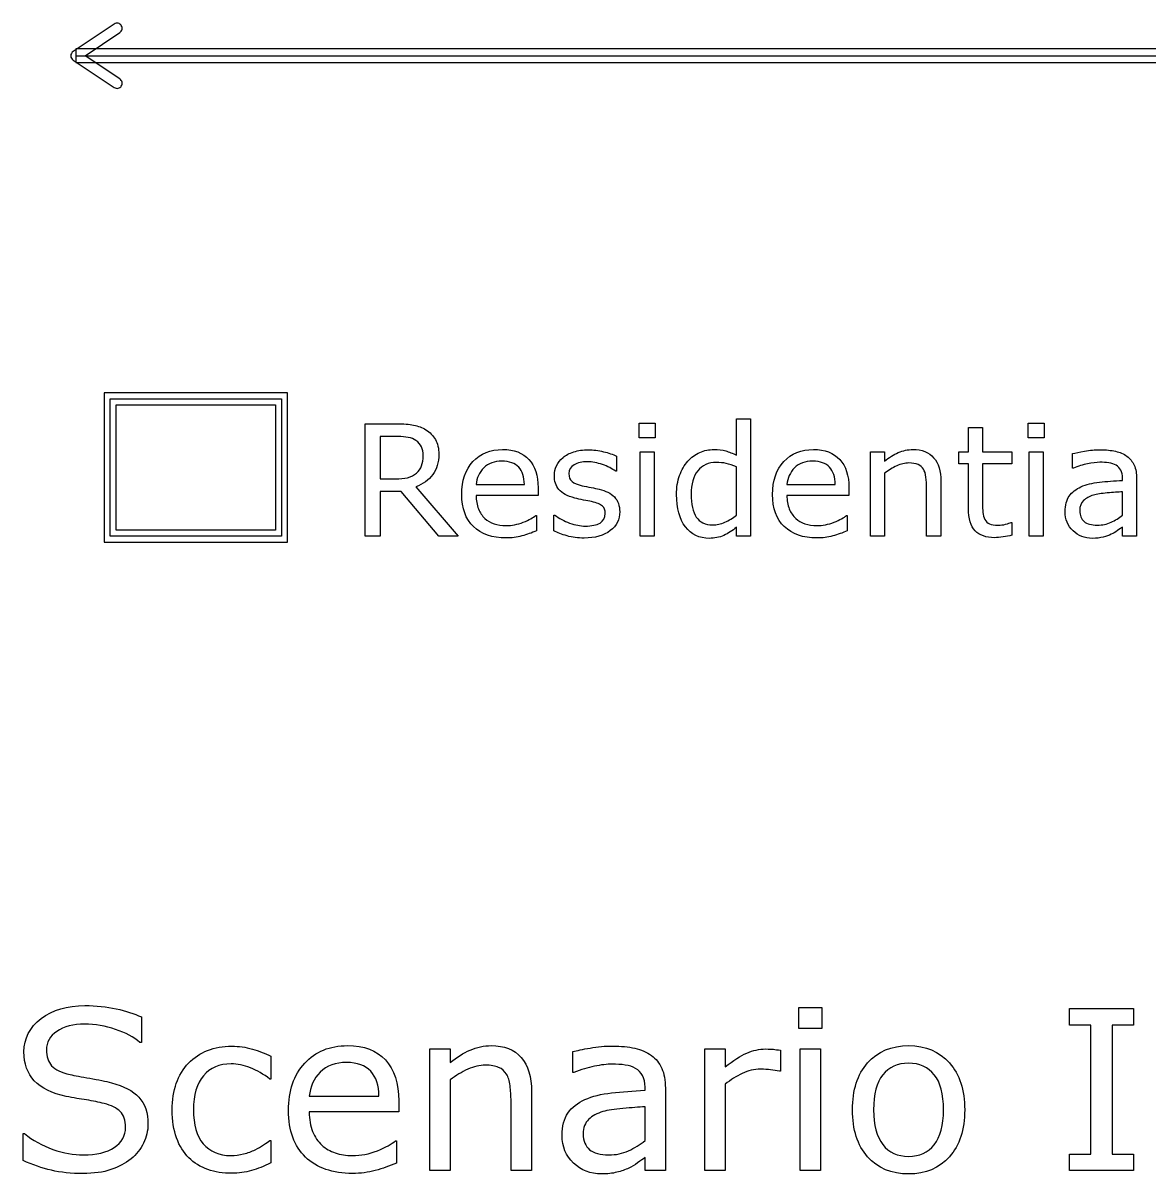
# Model space of a CAD drawing. Extents: x -13 to 750, y 12 to 2314.
# Drawn here: x 40.9 to 106.6, y 1170.7 to 1237.8 of the extents above; entities that cross this region are included whole.
import ezdxf

# ---------------------------------------------------------------- set-up
doc = ezdxf.new("R2010")
doc.units = 0
doc.layers.get('0').update_dxf_attribs({"linetype": 'CONTINUOUS'})

msp = doc.modelspace()

# ---------------------------------------------------------------- linework, layer by layer
at = {"color": 7}
for points in [[(46.234375, 1237.7396), (43.833984, 1236.14)], [(46.566411, 1234.5404), (44.541021, 1235.89), (46.566411, 1237.2396)], [(43.833984, 1235.64), (46.234375, 1234.0404)], [(44, 1235.89), (268, 1235.89)], [(82.526367, 1212.6004), (82.526367, 1214.7274), (83.352539, 1214.7274), (83.352539, 1207.89)], [(66.292969, 1207.89), (65.163574, 1207.89), (62.975098, 1210.4916), (61.749023, 1210.4916), (61.749023, 1207.89), (60.878906, 1207.89), (60.878906, 1214.4335), (62.711426, 1214.4335)], [(96.052734, 1209.4937), (96.052734, 1212.1041), (95.494629, 1212.1041), (95.494629, 1212.7984), (96.052734, 1212.7984), (96.052734, 1214.209), (96.878906, 1214.209), (96.878906, 1212.7984), (98.583984, 1212.7984), (98.583984, 1212.1041), (96.878906, 1212.1041), (96.878906, 1209.8672)], [(62.772949, 1213.6867), (61.749023, 1213.6867), (61.749023, 1211.217), (62.62793, 1211.217)], [(91.166017, 1211.5547), (91.166017, 1207.89), (90.339845, 1207.89), (90.339845, 1212.7987), (91.166017, 1212.7987), (91.166017, 1212.2538)], [(102.17432, 1211.8539), (102.13042, 1211.8539), (102.13042, 1212.6932)], [(75.525883, 1212.5479), (75.525883, 1211.6646), (75.481933, 1211.6646)], [(82.526367, 1209.0985), (82.526367, 1211.9154)], [(63.832031, 1210.7509), (66.292969, 1207.89)], [(67.343262, 1210.8915), (70.155762, 1210.8915)], [(70.959956, 1210.7069), (70.959961, 1210.2587)], [(85.470703, 1210.8915), (88.283203, 1210.8915)], [(89.087406, 1210.7069), (89.087402, 1210.2587)], [(94.444336, 1207.89), (93.618164, 1207.89), (93.618164, 1210.6849)], [(94.444337, 1211.076), (94.444336, 1207.89)], [(105.04395, 1211.1335), (105.04395, 1211.2609)], [(105.86577, 1211.2208), (105.86572, 1207.89)], [(70.959961, 1210.2587), (67.343262, 1210.2587)], [(89.087402, 1210.2587), (85.470703, 1210.2587)], [(105.04395, 1209.0985), (105.04395, 1210.4652)], [(75.719237, 1209.3044), (75.719238, 1209.305)], [(70.819336, 1209.0897), (70.863276, 1209.0897), (70.863276, 1208.1888)], [(71.882812, 1208.1844), (71.882812, 1209.1117), (71.926762, 1209.1117)], [(82.526367, 1209.0983), (82.526367, 1209.0985)], [(88.946777, 1209.0897), (88.990727, 1209.0897), (88.990727, 1208.1888)], [(98.540041, 1208.6763), (98.583991, 1208.6763), (98.583984, 1207.934)], [(105.04395, 1209.0984), (105.04395, 1209.0985)], [(83.352539, 1207.89), (82.526367, 1207.89), (82.526367, 1208.4042)], [(105.86572, 1207.89), (105.04395, 1207.89), (105.04395, 1208.4129)], [(47.823245, 1179.8529), (47.823245, 1178.3675), (47.734375, 1178.3675)], [(65.83789, 1176.1839), (65.83789, 1170.89), (64.64453, 1170.89), (64.64453, 1177.9803), (65.83789, 1177.9803), (65.83789, 1177.1932)], [(73.048828, 1176.6158), (72.985348, 1176.6158), (72.985348, 1177.8282)], [(81.872066, 1175.9241), (81.872066, 1170.89), (80.678707, 1170.89), (80.678707, 1177.9803), (81.872066, 1177.9803), (81.872066, 1176.933)], [(85.103023, 1177.9043), (85.103027, 1176.6791)], [(55.370605, 1177.555), (55.370605, 1176.2284), (55.307125, 1176.2284)], [(85.103027, 1176.6791), (85.039547, 1176.6791)], [(77.193848, 1175.5746), (77.193848, 1175.7587)], [(57.611328, 1175.2254), (61.673828, 1175.2254)], [(70.573241, 1175.4921), (70.573242, 1170.89)], [(78.380855, 1175.7017), (78.380859, 1170.89)], [(62.835452, 1174.9588), (62.835449, 1174.3114)], [(70.573242, 1170.89), (69.379883, 1170.89), (69.379883, 1174.9271)], [(77.193848, 1172.6356), (77.193848, 1174.6097)], [(62.835449, 1174.3114), (57.611328, 1174.3114)], [(40.916992, 1171.474), (40.916992, 1173.0482), (41.005862, 1173.0482)], [(55.307125, 1172.6481), (55.370605, 1172.6481), (55.370605, 1171.3343)], [(62.632324, 1172.6229), (62.695804, 1172.6229), (62.695804, 1171.3216)], [(77.193848, 1172.6358), (77.193848, 1172.6356)], [(78.380859, 1170.89), (77.193848, 1170.89), (77.193848, 1171.6454)]]:
    msp.add_lwpolyline(points, dxfattribs=at)
for points in [[(46.234375, 1237.7396), (46.234375, 1237.7396)], [(44, 1236.2904), (44, 1235.4896), (268, 1235.4896), (268, 1236.2904)], [(45.650391, 1216.2396), (45.650391, 1207.5404), (56.349609, 1207.5404), (56.349609, 1216.2396)], [(46, 1215.89), (56, 1215.89), (56, 1207.89), (46, 1207.89)], [(46.349609, 1215.5404), (55.650391, 1215.5404), (55.650391, 1208.2396), (46.349609, 1208.2396)], [(77.789062, 1213.6205), (76.857422, 1213.6205), (76.857422, 1214.4774), (77.789062, 1214.4774)], [(100.46924, 1213.6206), (99.537598, 1213.6206), (99.537598, 1214.4775), (100.46924, 1214.4775)], [(77.736328, 1207.89), (76.910156, 1207.89), (76.910156, 1212.7987), (77.736328, 1212.7987)], [(100.4165, 1207.89), (99.590332, 1207.89), (99.590332, 1212.7987), (100.4165, 1212.7987)], [(64.258301, 1212.5921), (64.258301, 1212.5921)], [(87.508789, 1179.1673), (86.163086, 1179.1673), (86.163086, 1180.4051), (87.508789, 1180.4051)], [(105.68213, 1170.89), (101.94971, 1170.89), (101.94971, 1171.8548), (103.1875, 1171.8548), (103.1875, 1179.3768), (101.94971, 1179.3768), (101.94971, 1180.3417), (105.68213, 1180.3417), (105.68213, 1179.3768), (104.44434, 1179.3768), (104.44434, 1171.8548), (105.68213, 1171.8548)], [(87.432617, 1170.89), (86.239258, 1170.89), (86.239258, 1177.9803), (87.432617, 1177.9803)], [(94.605469, 1174.432), (94.605469, 1174.432)], [(95.836914, 1174.432), (95.836914, 1174.432)], [(48.204102, 1173.5878), (48.204102, 1173.5878)]]:
    msp.add_lwpolyline(points, close=True, dxfattribs=at)
for points in [[(46.459789, 1237.783802), (46.381762, 1237.799557), (46.300673, 1237.783656), (46.234375, 1237.7396)], [(46.650391, 1237.6556), (46.606381, 1237.721929), (46.537815, 1237.768047), (46.459789, 1237.783802)], [(46.694594, 1237.4302), (46.710345, 1237.508222), (46.694444, 1237.589306), (46.650391, 1237.6556)], [(46.566411, 1237.2396), (46.632732, 1237.283613), (46.678843, 1237.352177), (46.694594, 1237.4302)], [(43.833984, 1236.14), (43.750204, 1236.084408), (43.69984, 1235.990546), (43.69984, 1235.89)], [(43.69984, 1235.89), (43.69984, 1235.789454), (43.750204, 1235.695592), (43.833984, 1235.64)], [(46.459789, 1233.996198), (46.537815, 1234.011953), (46.606381, 1234.058071), (46.650391, 1234.1244)], [(46.694594, 1234.3498), (46.678843, 1234.427823), (46.632732, 1234.496387), (46.566411, 1234.5404)], [(46.650391, 1234.1244), (46.694444, 1234.190694), (46.710345, 1234.271778), (46.694594, 1234.3498)], [(46.234375, 1234.0404), (46.300673, 1233.996344), (46.381762, 1233.980443), (46.459789, 1233.996198)], [(62.711426, 1214.4335), (63.106933, 1214.4335), (63.436523, 1214.407167), (63.700195, 1214.3545)], [(63.700195, 1214.3545), (63.963867, 1214.3045), (64.201172, 1214.213667), (64.412109, 1214.082)], [(64.412109, 1214.082), (64.649414, 1213.9326), (64.833984, 1213.743633), (64.96582, 1213.5151)], [(63.383789, 1213.6337), (63.210938, 1213.669033), (63.007324, 1213.6867), (62.772949, 1213.6867)], [(63.832031, 1213.4579), (63.706054, 1213.542833), (63.55664, 1213.601433), (63.383789, 1213.6337)], [(64.157227, 1213.0887), (64.092774, 1213.235233), (63.984375, 1213.3583), (63.832031, 1213.4579)], [(64.96582, 1213.5151), (65.100586, 1213.2895), (65.167969, 1213.0024), (65.167969, 1212.6538)], [(64.258301, 1212.5921), (64.258301, 1212.779633), (64.22461, 1212.945167), (64.157227, 1213.0887)], [(65.167969, 1212.6538), (65.167969, 1212.182133), (65.049317, 1211.7866), (64.812012, 1211.4672)], [(67.158686, 1212.2274), (67.598139, 1212.699067), (68.175288, 1212.9349), (68.890132, 1212.9349)], [(68.890132, 1212.9349), (69.552241, 1212.9349), (70.062007, 1212.741533), (70.419429, 1212.3548)], [(72.41016, 1212.4688), (72.574223, 1212.606467), (72.782231, 1212.714867), (73.034184, 1212.794)], [(73.034184, 1212.794), (73.289067, 1212.876), (73.573246, 1212.917), (73.886723, 1212.917)], [(73.886723, 1212.917), (74.179692, 1212.917), (74.47559, 1212.8804), (74.774418, 1212.8072)], [(74.774418, 1212.8072), (75.076176, 1212.736867), (75.326664, 1212.650433), (75.525883, 1212.5479)], [(79.691895, 1212.2494), (79.891114, 1212.472067), (80.122559, 1212.641967), (80.38623, 1212.7591)], [(80.38623, 1212.7591), (80.652832, 1212.8763), (80.928223, 1212.9349), (81.212402, 1212.9349)], [(81.212402, 1212.9349), (81.470215, 1212.9349), (81.69873, 1212.9069), (81.897949, 1212.8509)], [(81.897949, 1212.8509), (82.097168, 1212.798233), (82.30664, 1212.714733), (82.526367, 1212.6004)], [(85.286137, 1212.2274), (85.72559, 1212.699067), (86.302738, 1212.9349), (87.017582, 1212.9349)], [(87.017582, 1212.9349), (87.679691, 1212.9349), (88.189457, 1212.741533), (88.546879, 1212.3548)], [(91.166017, 1212.2538), (91.423829, 1212.467667), (91.69043, 1212.634633), (91.965821, 1212.7547)], [(91.965821, 1212.7547), (92.241212, 1212.874833), (92.523927, 1212.9349), (92.813966, 1212.9349)], [(92.813966, 1212.9349), (93.344239, 1212.9349), (93.748536, 1212.775233), (94.026856, 1212.4559)], [(102.13042, 1212.6932), (102.291553, 1212.7372), (102.524463, 1212.785533), (102.82915, 1212.8382)], [(102.82915, 1212.8382), (103.133837, 1212.890867), (103.43413, 1212.9172), (103.73003, 1212.9172)], [(103.73003, 1212.9172), (104.075737, 1212.9172), (104.37603, 1212.887867), (104.63091, 1212.8292)], [(104.63091, 1212.8292), (104.888723, 1212.773867), (105.11138, 1212.677167), (105.29888, 1212.5391)], [(63.871582, 1211.5594), (64.003418, 1211.682467), (64.100098, 1211.8231), (64.161621, 1211.9813)], [(64.161621, 1211.9813), (64.226074, 1212.142433), (64.258301, 1212.346033), (64.258301, 1212.5921)], [(66.503901, 1210.3158), (66.503901, 1211.118533), (66.722163, 1211.755733), (67.158686, 1212.2274)], [(68.846191, 1212.2538), (68.403808, 1212.2538), (68.050781, 1212.123433), (67.787109, 1211.8627)], [(69.826172, 1211.8978), (69.612305, 1212.135133), (69.285644, 1212.2538), (68.846191, 1212.2538)], [(70.419429, 1212.3548), (70.77978, 1211.968133), (70.959956, 1211.418833), (70.959956, 1210.7069)], [(71.904789, 1211.4185), (71.904789, 1211.620633), (71.945805, 1211.811067), (72.027836, 1211.9898)], [(72.027836, 1211.9898), (72.112797, 1212.168533), (72.240238, 1212.3282), (72.41016, 1212.4688)], [(73.060546, 1212.0425), (72.852538, 1211.928233), (72.748534, 1211.756867), (72.748534, 1211.5284)], [(73.825194, 1212.2183), (73.523437, 1212.2183), (73.268554, 1212.1597), (73.060546, 1212.0425)], [(74.71289, 1212.0557), (74.411132, 1212.1641), (74.115233, 1212.2183), (73.825194, 1212.2183)], [(75.481933, 1211.6646), (75.270995, 1211.819867), (75.014647, 1211.950233), (74.71289, 1212.0557)], [(79.208496, 1211.4188), (79.328613, 1211.744), (79.489746, 1212.020867), (79.691895, 1212.2494)], [(81.353027, 1212.1789), (80.890136, 1212.1789), (80.529785, 1212.017767), (80.271973, 1211.6955)], [(81.928711, 1212.1219), (81.75293, 1212.1599), (81.561035, 1212.1789), (81.353027, 1212.1789)], [(82.526367, 1211.9154), (82.303711, 1212.015), (82.104492, 1212.083833), (81.928711, 1212.1219)], [(84.631352, 1210.3158), (84.631352, 1211.118533), (84.849614, 1211.755733), (85.286137, 1212.2274)], [(86.973633, 1212.2538), (86.53125, 1212.2538), (86.178223, 1212.123433), (85.914551, 1211.8627)], [(87.953613, 1211.8978), (87.739746, 1212.135133), (87.413086, 1212.2538), (86.973633, 1212.2538)], [(88.546879, 1212.3548), (88.90723, 1211.968133), (89.087406, 1211.418833), (89.087406, 1210.7069)], [(91.873536, 1211.981), (91.627443, 1211.869667), (91.391603, 1211.727567), (91.166017, 1211.5547)], [(92.581056, 1212.148), (92.35547, 1212.148), (92.11963, 1212.092333), (91.873536, 1211.981)], [(93.117188, 1212.056), (92.979493, 1212.117333), (92.800783, 1212.148), (92.581056, 1212.148)], [(93.433595, 1211.7836), (93.360352, 1211.9066), (93.254883, 1211.9974), (93.117188, 1212.056)], [(94.026856, 1212.4559), (94.305177, 1212.136567), (94.444337, 1211.6766), (94.444337, 1211.076)], [(103.00049, 1212.1), (102.73389, 1212.044667), (102.4585, 1211.962633), (102.17432, 1211.8539)], [(103.72559, 1212.188), (103.50879, 1212.188), (103.26709, 1212.158667), (103.00049, 1212.1)], [(104.23975, 1212.153), (104.075683, 1212.176333), (103.904297, 1212.188), (103.72559, 1212.188)], [(104.66162, 1212.0168), (104.544433, 1212.084133), (104.40381, 1212.129533), (104.23975, 1212.153)], [(104.94287, 1211.7267), (104.878403, 1211.849767), (104.784653, 1211.946467), (104.66162, 1212.0168)], [(105.29888, 1212.5391), (105.483447, 1212.404367), (105.62407, 1212.230067), (105.72075, 1212.0162)], [(105.72075, 1212.0162), (105.81743, 1211.802333), (105.86577, 1211.5372), (105.86577, 1211.2208)], [(62.62793, 1211.217), (62.903321, 1211.217), (63.143555, 1211.240333), (63.348633, 1211.287)], [(63.348633, 1211.287), (63.553711, 1211.337), (63.728027, 1211.4278), (63.871582, 1211.5594)], [(64.812012, 1211.4672), (64.574707, 1211.1508), (64.248047, 1210.912033), (63.832031, 1210.7509)], [(67.787109, 1211.8627), (67.526367, 1211.6019), (67.378418, 1211.278167), (67.343262, 1210.8915)], [(70.155762, 1210.8915), (70.152829, 1211.3251), (70.042965, 1211.660533), (69.826172, 1211.8978)], [(72.172856, 1210.6011), (71.994145, 1210.823767), (71.904789, 1211.096233), (71.904789, 1211.4185)], [(72.748534, 1211.5284), (72.748534, 1211.3262), (72.811522, 1211.173833), (72.937499, 1211.0713)], [(79.032715, 1210.307), (79.032715, 1210.723), (79.091309, 1211.0936), (79.208496, 1211.4188)], [(80.271973, 1211.6955), (80.01416, 1211.373233), (79.885254, 1210.9162), (79.885254, 1210.3244)], [(85.914551, 1211.8627), (85.653808, 1211.6019), (85.505859, 1211.278167), (85.470703, 1210.8915)], [(88.283203, 1210.8915), (88.28027, 1211.3251), (88.170406, 1211.660533), (87.953613, 1211.8978)], [(93.578614, 1211.3177), (93.552247, 1211.516967), (93.503908, 1211.672267), (93.433595, 1211.7836)], [(93.618164, 1210.6849), (93.618164, 1210.9105), (93.604981, 1211.121433), (93.578614, 1211.3177)], [(105.04395, 1211.2609), (105.04395, 1211.448433), (105.010257, 1211.6037), (104.94287, 1211.7267)], [(73.091313, 1210.1001), (72.660648, 1210.214367), (72.354496, 1210.381367), (72.172856, 1210.6011)], [(72.937499, 1211.0713), (73.060546, 1210.968767), (73.259764, 1210.8853), (73.535155, 1210.8209)], [(73.535155, 1210.8209), (73.687499, 1210.785567), (73.857421, 1210.7504), (74.044921, 1210.7154)], [(74.044921, 1210.7154), (74.23535, 1210.680067), (74.393553, 1210.647733), (74.51953, 1210.6184)], [(74.51953, 1210.6184), (74.903319, 1210.530533), (75.199218, 1210.379667), (75.407226, 1210.1658)], [(101.93262, 1210.215), (102.093753, 1210.446467), (102.322267, 1210.6281), (102.61816, 1210.7599)], [(102.61816, 1210.7599), (102.916993, 1210.891767), (103.27588, 1210.981133), (103.69482, 1211.028)], [(103.69482, 1211.028), (104.113767, 1211.074667), (104.563477, 1211.109833), (105.04395, 1211.1335)], [(67.189448, 1208.4349), (66.732417, 1208.8773), (66.503901, 1209.504267), (66.503901, 1210.3158)], [(67.343262, 1210.2587), (67.343262, 1209.9569), (67.388672, 1209.6932), (67.479492, 1209.4676)], [(73.605473, 1209.9859), (73.417973, 1210.021233), (73.246586, 1210.0593), (73.091313, 1210.1001)], [(74.066899, 1209.8939), (73.949711, 1209.920567), (73.795902, 1209.951233), (73.605473, 1209.9859)], [(75.407226, 1210.1658), (75.615233, 1209.949), (75.719237, 1209.661867), (75.719237, 1209.3044)], [(79.546875, 1208.4305), (79.204102, 1208.8817), (79.032715, 1209.5072), (79.032715, 1210.307)], [(79.885254, 1210.3244), (79.885254, 1209.7414), (79.984863, 1209.297533), (80.184082, 1208.9928)], [(85.316899, 1208.4349), (84.859868, 1208.8773), (84.631352, 1209.504267), (84.631352, 1210.3158)], [(85.470703, 1210.2587), (85.470703, 1209.9569), (85.516113, 1209.6932), (85.606934, 1209.4676)], [(101.69531, 1209.3141), (101.69531, 1209.686167), (101.774413, 1209.986467), (101.93262, 1210.215)], [(102.76758, 1209.9553), (102.621093, 1209.8147), (102.54785, 1209.6199), (102.54785, 1209.3709)], [(103.34326, 1210.2717), (103.105953, 1210.204367), (102.91406, 1210.0989), (102.76758, 1209.9553)], [(104.15186, 1210.3992), (103.812013, 1210.369867), (103.54248, 1210.327367), (103.34326, 1210.2717)], [(105.04395, 1210.4652), (104.791997, 1210.450533), (104.494633, 1210.428533), (104.15186, 1210.3992)], [(67.479492, 1209.4676), (67.570313, 1209.245), (67.694824, 1209.0619), (67.853027, 1208.9183)], [(74.7085, 1209.639), (74.597172, 1209.7386), (74.383305, 1209.823567), (74.066899, 1209.8939)], [(74.875492, 1209.1996), (74.875492, 1209.392933), (74.819828, 1209.5394), (74.7085, 1209.639)], [(75.719238, 1209.305), (75.719238, 1208.8568), (75.533203, 1208.489133), (75.161133, 1208.202)], [(85.606934, 1209.4676), (85.697754, 1209.245), (85.822266, 1209.0619), (85.980469, 1208.9183)], [(96.443848, 1208.1973), (96.183105, 1208.466833), (96.052734, 1208.898967), (96.052734, 1209.4937)], [(96.878906, 1209.8672), (96.878906, 1209.6094), (96.884766, 1209.407267), (96.896486, 1209.2608)], [(96.896486, 1209.2608), (96.908206, 1209.117267), (96.949222, 1208.9825), (97.019533, 1208.8565)], [(102.15674, 1208.1935), (101.84912, 1208.4865), (101.69531, 1208.860033), (101.69531, 1209.3141)], [(102.54785, 1209.3709), (102.54785, 1209.089633), (102.63281, 1208.8772), (102.80273, 1208.7336)], [(67.853027, 1208.9183), (68.005371, 1208.7777), (68.185547, 1208.672233), (68.393555, 1208.6019)], [(68.393555, 1208.6019), (68.604492, 1208.531567), (68.835938, 1208.4964), (69.087891, 1208.4964)], [(69.087891, 1208.4964), (69.421875, 1208.4964), (69.757324, 1208.562333), (70.094238, 1208.6942)], [(70.094238, 1208.6942), (70.434082, 1208.828933), (70.675781, 1208.960767), (70.819336, 1209.0897)], [(71.926762, 1209.1117), (72.187504, 1208.915367), (72.477543, 1208.758633), (72.796879, 1208.6415)], [(72.796879, 1208.6415), (73.116215, 1208.527233), (73.422367, 1208.4701), (73.715336, 1208.4701)], [(73.715336, 1208.4701), (74.078617, 1208.4701), (74.362797, 1208.5287), (74.567875, 1208.6459)], [(74.567875, 1208.6459), (74.772953, 1208.763033), (74.875492, 1208.9476), (74.875492, 1209.1996)], [(80.184082, 1208.9928), (80.383301, 1208.691067), (80.702637, 1208.5402), (81.14209, 1208.5402)], [(81.14209, 1208.5402), (81.376465, 1208.5402), (81.613769, 1208.591467), (81.854004, 1208.694)], [(81.854004, 1208.694), (82.094238, 1208.799467), (82.318359, 1208.934233), (82.526367, 1209.0983)], [(85.980469, 1208.9183), (86.132812, 1208.7777), (86.312988, 1208.672233), (86.520996, 1208.6019)], [(86.520996, 1208.6019), (86.731933, 1208.531567), (86.963379, 1208.4964), (87.215332, 1208.4964)], [(87.215332, 1208.4964), (87.549317, 1208.4964), (87.884766, 1208.562333), (88.22168, 1208.6942)], [(88.22168, 1208.6942), (88.561523, 1208.828933), (88.803222, 1208.960767), (88.946777, 1209.0897)], [(97.019533, 1208.8565), (97.083986, 1208.7393), (97.171877, 1208.652867), (97.283205, 1208.5972)], [(97.283205, 1208.5972), (97.397463, 1208.544533), (97.570315, 1208.5182), (97.80176, 1208.5182)], [(98.223635, 1208.5752), (98.370119, 1208.616533), (98.475588, 1208.650233), (98.540041, 1208.6763)], [(102.80273, 1208.7336), (102.972657, 1208.593), (103.231937, 1208.5227), (103.58057, 1208.5227)], [(103.58057, 1208.5227), (103.87061, 1208.5227), (104.135747, 1208.578367), (104.37598, 1208.6897)], [(104.37598, 1208.6897), (104.616213, 1208.803967), (104.83887, 1208.9402), (105.04395, 1209.0984)], [(69.096675, 1207.7757), (68.282222, 1207.7757), (67.646479, 1207.995433), (67.189448, 1208.4349)], [(70.863276, 1208.1888), (70.584956, 1208.0716), (70.300776, 1207.973467), (70.010737, 1207.8944)], [(72.643066, 1207.8988), (72.341309, 1207.986667), (72.087891, 1208.081867), (71.882812, 1208.1844)], [(75.161133, 1208.202), (74.791992, 1207.914867), (74.286621, 1207.7713), (73.64502, 1207.7713)], [(80.944336, 1207.7538), (80.358399, 1207.7538), (79.892578, 1207.979367), (79.546875, 1208.4305)], [(81.783691, 1207.9252), (81.525879, 1207.810933), (81.246094, 1207.7538), (80.944336, 1207.7538)], [(82.526367, 1208.4042), (82.289062, 1208.199067), (82.041504, 1208.0394), (81.783691, 1207.9252)], [(87.224125, 1207.7757), (86.409672, 1207.7757), (85.77393, 1207.995433), (85.316899, 1208.4349)], [(88.990727, 1208.1888), (88.712406, 1208.0716), (88.428227, 1207.973467), (88.138188, 1207.8944)], [(97.586426, 1207.793), (97.085449, 1207.793), (96.70459, 1207.927767), (96.443848, 1208.1973)], [(97.80176, 1208.5182), (97.936525, 1208.5182), (98.07715, 1208.5372), (98.223635, 1208.5752)], [(98.583984, 1207.934), (98.428711, 1207.893333), (98.258789, 1207.859667), (98.074219, 1207.833)], [(103.28174, 1207.7541), (102.839353, 1207.7541), (102.464353, 1207.900567), (102.15674, 1208.1935)], [(104.38477, 1207.9911), (104.24707, 1207.9237), (104.088867, 1207.868033), (103.91016, 1207.8241)], [(104.74512, 1208.202), (104.622073, 1208.114133), (104.501957, 1208.043833), (104.38477, 1207.9911)], [(105.04395, 1208.4129), (104.970703, 1208.3629), (104.871093, 1208.2926), (104.74512, 1208.202)], [(70.010737, 1207.8944), (69.720698, 1207.815267), (69.416011, 1207.7757), (69.096675, 1207.7757)], [(73.64502, 1207.7713), (73.281739, 1207.7713), (72.947754, 1207.8138), (72.643066, 1207.8988)], [(88.138188, 1207.8944), (87.848149, 1207.815267), (87.543461, 1207.7757), (87.224125, 1207.7757)], [(98.074219, 1207.833), (97.892578, 1207.806333), (97.729981, 1207.793), (97.586426, 1207.793)], [(103.91016, 1207.8241), (103.731447, 1207.777433), (103.521973, 1207.7541), (103.28174, 1207.7541)], [(41.977054, 1179.7513), (42.645673, 1180.2591), (43.494143, 1180.513), (44.522464, 1180.513)], [(44.522464, 1180.513), (45.186852, 1180.513), (45.796227, 1180.449533), (46.350589, 1180.3226)], [(40.974124, 1177.8089), (40.974124, 1178.6003), (41.308434, 1179.247767), (41.977054, 1179.7513)], [(46.350589, 1180.3226), (46.904951, 1180.195667), (47.395836, 1180.0391), (47.823245, 1179.8529)], [(44.516113, 1179.4276), (43.843262, 1179.4276), (43.301595, 1179.287967), (42.891113, 1179.0087)], [(46.3125, 1179.1229), (45.728515, 1179.326033), (45.12972, 1179.4276), (44.516113, 1179.4276)], [(47.734375, 1178.3675), (47.374674, 1178.672233), (46.900716, 1178.924033), (46.3125, 1179.1229)], [(42.891113, 1179.0087), (42.484863, 1178.729367), (42.281738, 1178.369667), (42.281738, 1177.9296)], [(41.577151, 1176.1268), (41.175133, 1176.558467), (40.974124, 1177.119167), (40.974124, 1177.8089)], [(42.281738, 1177.9296), (42.281738, 1177.536), (42.383301, 1177.227067), (42.586426, 1177.0028)], [(50.571777, 1177.1551), (51.210774, 1177.8153), (52.052897, 1178.1454), (53.098145, 1178.1454)], [(53.098145, 1178.1454), (53.504395, 1178.1454), (53.902181, 1178.088267), (54.291504, 1177.974)], [(54.291504, 1177.974), (54.685059, 1177.859733), (55.044759, 1177.720067), (55.370605, 1177.555)], [(57.34473, 1177.1551), (57.979495, 1177.836433), (58.813154, 1178.1771), (59.845706, 1178.1771)], [(59.845706, 1178.1771), (60.802086, 1178.1771), (61.538414, 1177.8978), (62.05469, 1177.3392)], [(65.83789, 1177.1932), (66.210285, 1177.502133), (66.595376, 1177.743367), (66.993163, 1177.9169)], [(66.993163, 1177.9169), (67.39095, 1178.090367), (67.799316, 1178.1771), (68.218261, 1178.1771)], [(68.218261, 1178.1771), (68.984211, 1178.1771), (69.568195, 1177.946467), (69.970214, 1177.4852)], [(72.985348, 1177.8282), (73.218095, 1177.891533), (73.554521, 1177.961367), (73.994625, 1178.0377)], [(73.994625, 1178.0377), (74.434729, 1178.113833), (74.868485, 1178.1519), (75.295894, 1178.1519)], [(75.295894, 1178.1519), (75.795243, 1178.1519), (76.229, 1178.1096), (76.597164, 1178.025)], [(76.597164, 1178.025), (76.96956, 1177.9446), (77.291175, 1177.804933), (77.562008, 1177.606)], [(81.872066, 1176.933), (82.346025, 1177.313867), (82.762854, 1177.582567), (83.122555, 1177.7391)], [(83.122555, 1177.7391), (83.486487, 1177.8999), (83.856767, 1177.9803), (84.233394, 1177.9803)], [(84.233394, 1177.9803), (84.440751, 1177.9803), (84.590979, 1177.973967), (84.684078, 1177.9613)], [(84.684078, 1177.9613), (84.777177, 1177.952633), (84.916825, 1177.933633), (85.103023, 1177.9043)], [(90.174805, 1177.1678), (90.767253, 1177.840667), (91.564942, 1178.1771), (92.567871, 1178.1771)], [(92.567871, 1178.1771), (93.562337, 1178.1771), (94.355794, 1177.840667), (94.948242, 1177.1678)], [(49.619629, 1174.4256), (49.619629, 1175.585133), (49.937012, 1176.494967), (50.571777, 1177.1551)], [(53.047359, 1177.1107), (52.370276, 1177.1107), (51.834957, 1176.8822), (51.441402, 1176.4252)], [(54.177242, 1176.8822), (53.792151, 1177.034533), (53.415523, 1177.1107), (53.047359, 1177.1107)], [(56.398929, 1174.3939), (56.398929, 1175.553433), (56.714196, 1176.473833), (57.34473, 1177.1551)], [(59.782227, 1177.1932), (59.143229, 1177.1932), (58.6333, 1177.0049), (58.252441, 1176.6283)], [(61.197754, 1176.6791), (60.888835, 1177.021833), (60.416992, 1177.1932), (59.782227, 1177.1932)], [(62.05469, 1177.3392), (62.575198, 1176.7806), (62.835452, 1175.987133), (62.835452, 1174.9588)], [(69.970214, 1177.4852), (70.372232, 1177.023933), (70.573241, 1176.359567), (70.573241, 1175.4921)], [(75.289551, 1177.0982), (74.9764, 1177.0982), (74.627278, 1177.0559), (74.242187, 1176.9713)], [(76.032227, 1177.0472), (75.795248, 1177.0812), (75.547689, 1177.0982), (75.289551, 1177.0982)], [(76.641602, 1176.8504), (76.472331, 1176.947733), (76.269206, 1177.013333), (76.032227, 1177.0472)], [(77.562008, 1177.606), (77.828609, 1177.411333), (78.031734, 1177.159533), (78.171383, 1176.8506)], [(89.29248, 1174.432), (89.29248, 1175.587267), (89.586588, 1176.4992), (90.174805, 1177.1678)], [(92.567871, 1177.1488), (91.92041, 1177.1488), (91.41683, 1176.9245), (91.057129, 1176.4759)], [(94.065918, 1176.4759), (93.706217, 1176.9245), (93.206868, 1177.1488), (92.567871, 1177.1488)], [(94.948242, 1177.1678), (95.54069, 1176.4992), (95.836914, 1175.587267), (95.836914, 1174.432)], [(42.586426, 1177.0028), (42.789551, 1176.778533), (43.147135, 1176.607133), (43.65918, 1176.4886)], [(43.65918, 1176.4886), (43.930013, 1176.429267), (44.315104, 1176.357333), (44.814453, 1176.2728)], [(51.441402, 1176.4252), (51.052079, 1175.9724), (50.857418, 1175.305867), (50.857418, 1174.4256)], [(55.307125, 1176.2284), (54.943192, 1176.511933), (54.566565, 1176.729867), (54.177242, 1176.8822)], [(58.252441, 1176.6283), (57.875814, 1176.251633), (57.662109, 1175.784), (57.611328, 1175.2254)], [(61.673828, 1175.2254), (61.669628, 1175.851733), (61.510937, 1176.3363), (61.197754, 1176.6791)], [(66.859862, 1176.7997), (66.504393, 1176.6389), (66.163736, 1176.433633), (65.83789, 1176.1839)], [(67.881835, 1177.0409), (67.555988, 1177.0409), (67.215331, 1176.9605), (66.859862, 1176.7997)], [(68.656249, 1176.9076), (68.457356, 1176.996467), (68.199218, 1177.0409), (67.881835, 1177.0409)], [(69.11328, 1176.514), (69.007486, 1176.691733), (68.855142, 1176.822933), (68.656249, 1176.9076)], [(69.322753, 1175.8412), (69.284666, 1176.128933), (69.214842, 1176.3532), (69.11328, 1176.514)], [(74.242187, 1176.9713), (73.857096, 1176.890833), (73.45931, 1176.772333), (73.048828, 1176.6158)], [(77.047852, 1176.4315), (76.954753, 1176.609233), (76.819336, 1176.748867), (76.641602, 1176.8504)], [(77.193848, 1175.7587), (77.193848, 1176.0295), (77.145183, 1176.253767), (77.047852, 1176.4315)], [(78.171383, 1176.8506), (78.311031, 1176.541733), (78.380855, 1176.158767), (78.380855, 1175.7017)], [(82.862301, 1176.5525), (82.519528, 1176.3917), (82.189449, 1176.182233), (81.872066, 1175.9241)], [(83.928707, 1176.8001), (83.560543, 1176.8001), (83.205074, 1176.717567), (82.862301, 1176.5525)], [(84.519039, 1176.7681), (84.354, 1176.789433), (84.157222, 1176.8001), (83.928707, 1176.8001)], [(85.039547, 1176.6791), (84.861812, 1176.7211), (84.68831, 1176.750767), (84.519039, 1176.7681)], [(91.057129, 1176.4759), (90.70166, 1176.031567), (90.523926, 1175.350267), (90.523926, 1174.432)], [(94.605469, 1174.432), (94.605469, 1175.350267), (94.425619, 1176.031567), (94.065918, 1176.4759)], [(43.443362, 1175.2191), (42.605471, 1175.396833), (41.983401, 1175.6994), (41.577151, 1176.1268)], [(44.814453, 1176.2728), (45.313802, 1176.1882), (45.736979, 1176.101467), (46.083984, 1176.0126)], [(46.083984, 1176.0126), (46.786458, 1175.8264), (47.315429, 1175.544967), (47.670898, 1175.1683)], [(69.379883, 1174.9271), (69.379883, 1175.252967), (69.36084, 1175.557667), (69.322753, 1175.8412)], [(44.617679, 1175.0096), (44.249515, 1175.064267), (43.858076, 1175.1341), (43.443362, 1175.2191)], [(47.670898, 1175.1683), (48.026367, 1174.7917), (48.204102, 1174.264867), (48.204102, 1173.5878)], [(72.699707, 1174.2479), (72.932454, 1174.582233), (73.262532, 1174.8446), (73.689941, 1175.035)], [(73.689941, 1175.035), (74.121582, 1175.225467), (74.639974, 1175.354533), (75.245117, 1175.4222)], [(75.245117, 1175.4222), (75.85026, 1175.489933), (76.499837, 1175.540733), (77.193848, 1175.5746)], [(45.652347, 1174.8002), (45.334964, 1174.8848), (44.990075, 1174.9546), (44.617679, 1175.0096)], [(46.585452, 1174.3368), (46.382327, 1174.535667), (46.071292, 1174.690133), (45.652347, 1174.8002)], [(49.873535, 1172.7943), (49.704264, 1173.259767), (49.619629, 1173.803533), (49.619629, 1174.4256)], [(50.857418, 1174.4256), (50.857418, 1173.5708), (51.047848, 1172.912767), (51.428707, 1172.4515)], [(57.389163, 1171.6771), (56.729007, 1172.3161), (56.398929, 1173.2217), (56.398929, 1174.3939)], [(75.905273, 1174.5147), (75.414388, 1174.4727), (75.025065, 1174.411333), (74.737305, 1174.3306)], [(77.193848, 1174.6097), (76.829915, 1174.588367), (76.40039, 1174.5567), (75.905273, 1174.5147)], [(90.174805, 1171.6962), (89.586588, 1172.3648), (89.29248, 1173.276733), (89.29248, 1174.432)], [(90.523926, 1174.432), (90.523926, 1173.543333), (90.703776, 1172.868367), (91.063477, 1172.4071)], [(94.05957, 1172.4007), (94.423503, 1172.857767), (94.605469, 1173.534867), (94.605469, 1174.432)], [(95.836914, 1174.432), (95.836914, 1173.276733), (95.54069, 1172.3648), (94.948242, 1171.6962)], [(46.896487, 1173.41), (46.896487, 1173.828933), (46.792809, 1174.137867), (46.585452, 1174.3368)], [(57.611328, 1174.3114), (57.611328, 1173.875533), (57.67692, 1173.494667), (57.808105, 1173.1688)], [(72.356934, 1172.9466), (72.356934, 1173.484067), (72.471192, 1173.917833), (72.699707, 1174.2479)], [(73.905762, 1173.8736), (73.694173, 1173.670467), (73.588379, 1173.389067), (73.588379, 1173.0294)], [(74.737305, 1174.3306), (74.394532, 1174.233267), (74.117351, 1174.080933), (73.905762, 1173.8736)], [(41.005862, 1173.0482), (41.484053, 1172.6504), (42.036299, 1172.3436), (42.662601, 1172.1278)], [(46.242679, 1172.2421), (46.678551, 1172.534033), (46.896487, 1172.923333), (46.896487, 1173.41)], [(48.204102, 1173.5878), (48.204102, 1173.2196), (48.117351, 1172.855667), (47.943848, 1172.496)], [(57.808105, 1173.1688), (57.93929, 1172.8472), (58.119141, 1172.582733), (58.347656, 1172.3754)], [(73.588379, 1173.0294), (73.588379, 1172.623133), (73.7111, 1172.3163), (73.956543, 1172.1089)], [(47.943848, 1172.496), (47.774577, 1172.136267), (47.535481, 1171.831567), (47.226562, 1171.5819)], [(50.59082, 1171.639), (50.281901, 1171.943733), (50.042806, 1172.328833), (49.873535, 1172.7943)], [(51.428707, 1172.4515), (51.813798, 1171.9945), (52.353349, 1171.766), (53.047359, 1171.766)], [(54.456539, 1172.1085), (54.630042, 1172.197433), (54.792965, 1172.290533), (54.945308, 1172.3878)], [(54.945308, 1172.3878), (55.097652, 1172.4894), (55.218258, 1172.576167), (55.307125, 1172.6481)], [(58.347656, 1172.3754), (58.567708, 1172.172267), (58.827962, 1172.0199), (59.128418, 1171.9183)], [(61.584961, 1172.0516), (62.075846, 1172.246267), (62.424967, 1172.4367), (62.632324, 1172.6229)], [(73.023437, 1171.328), (72.579102, 1171.7512), (72.356934, 1172.290733), (72.356934, 1172.9466)], [(76.229004, 1172.0455), (76.576009, 1172.2105), (76.897624, 1172.407267), (77.193848, 1172.6358)], [(91.063477, 1172.4071), (91.423177, 1171.950033), (91.924642, 1171.7215), (92.567871, 1171.7215)], [(92.567871, 1171.7215), (93.202637, 1171.7215), (93.69987, 1171.9479), (94.05957, 1172.4007)], [(42.662601, 1172.1278), (43.288903, 1171.912), (43.877119, 1171.8041), (44.427249, 1171.8041)], [(44.427249, 1171.8041), (45.205895, 1171.8041), (45.811038, 1171.9501), (46.242679, 1172.2421)], [(53.047359, 1171.766), (53.28857, 1171.766), (53.534013, 1171.797667), (53.783687, 1171.861)], [(53.783687, 1171.861), (54.033362, 1171.924333), (54.257646, 1172.006833), (54.456539, 1172.1085)], [(60.144046, 1170.725), (58.967614, 1170.725), (58.04932, 1171.042367), (57.389163, 1171.6771)], [(59.128418, 1171.9183), (59.433105, 1171.816767), (59.767415, 1171.766), (60.131348, 1171.766)], [(60.131348, 1171.766), (60.613769, 1171.766), (61.098307, 1171.8612), (61.584961, 1172.0516)], [(73.956543, 1172.1089), (74.201986, 1171.905833), (74.576497, 1171.8043), (75.080078, 1171.8043)], [(75.080078, 1171.8043), (75.499023, 1171.8043), (75.881999, 1171.8847), (76.229004, 1172.0455)], [(92.567871, 1170.6932), (91.564942, 1170.6932), (90.767253, 1171.027533), (90.174805, 1171.6962)], [(94.948242, 1171.6962), (94.355794, 1171.027533), (93.562337, 1170.6932), (92.567871, 1170.6932)], [(42.57373, 1170.909), (42.032063, 1171.036), (41.479817, 1171.224333), (40.916992, 1171.474)], [(47.226562, 1171.5819), (46.888021, 1171.311033), (46.49235, 1171.099433), (46.039551, 1170.9471)], [(51.688965, 1170.9535), (51.261556, 1171.105833), (50.895508, 1171.334333), (50.59082, 1171.639)], [(55.370605, 1171.3343), (54.972819, 1171.1439), (54.594076, 1170.9958), (54.234375, 1170.89)], [(62.695804, 1171.3216), (62.293785, 1171.152333), (61.883303, 1171.010567), (61.464358, 1170.8963)], [(74.648437, 1170.6932), (74.00944, 1170.6932), (73.467773, 1170.9048), (73.023437, 1171.328)], [(76.241699, 1171.036), (76.042806, 1170.938667), (75.81429, 1170.858267), (75.556152, 1170.7948)], [(76.762207, 1171.3407), (76.584472, 1171.213767), (76.41097, 1171.1122), (76.241699, 1171.036)], [(77.193848, 1171.6454), (77.088053, 1171.573467), (76.944173, 1171.4719), (76.762207, 1171.3407)], [(44.414551, 1170.7186), (43.733236, 1170.7186), (43.119629, 1170.782067), (42.57373, 1170.909)], [(46.039551, 1170.9471), (45.590983, 1170.794767), (45.049316, 1170.7186), (44.414551, 1170.7186)], [(53.098145, 1170.7313), (52.5861, 1170.7313), (52.116374, 1170.805367), (51.688965, 1170.9535)], [(54.234375, 1170.89), (53.878906, 1170.7842), (53.500163, 1170.7313), (53.098145, 1170.7313)], [(61.464358, 1170.8963), (61.045413, 1170.7821), (60.605309, 1170.725), (60.144046, 1170.725)], [(75.556152, 1170.7948), (75.298014, 1170.727067), (74.995442, 1170.6932), (74.648437, 1170.6932)]]:
    msp.add_open_spline(points, degree=3, dxfattribs=at)

doc.saveas('drawing.dxf')
